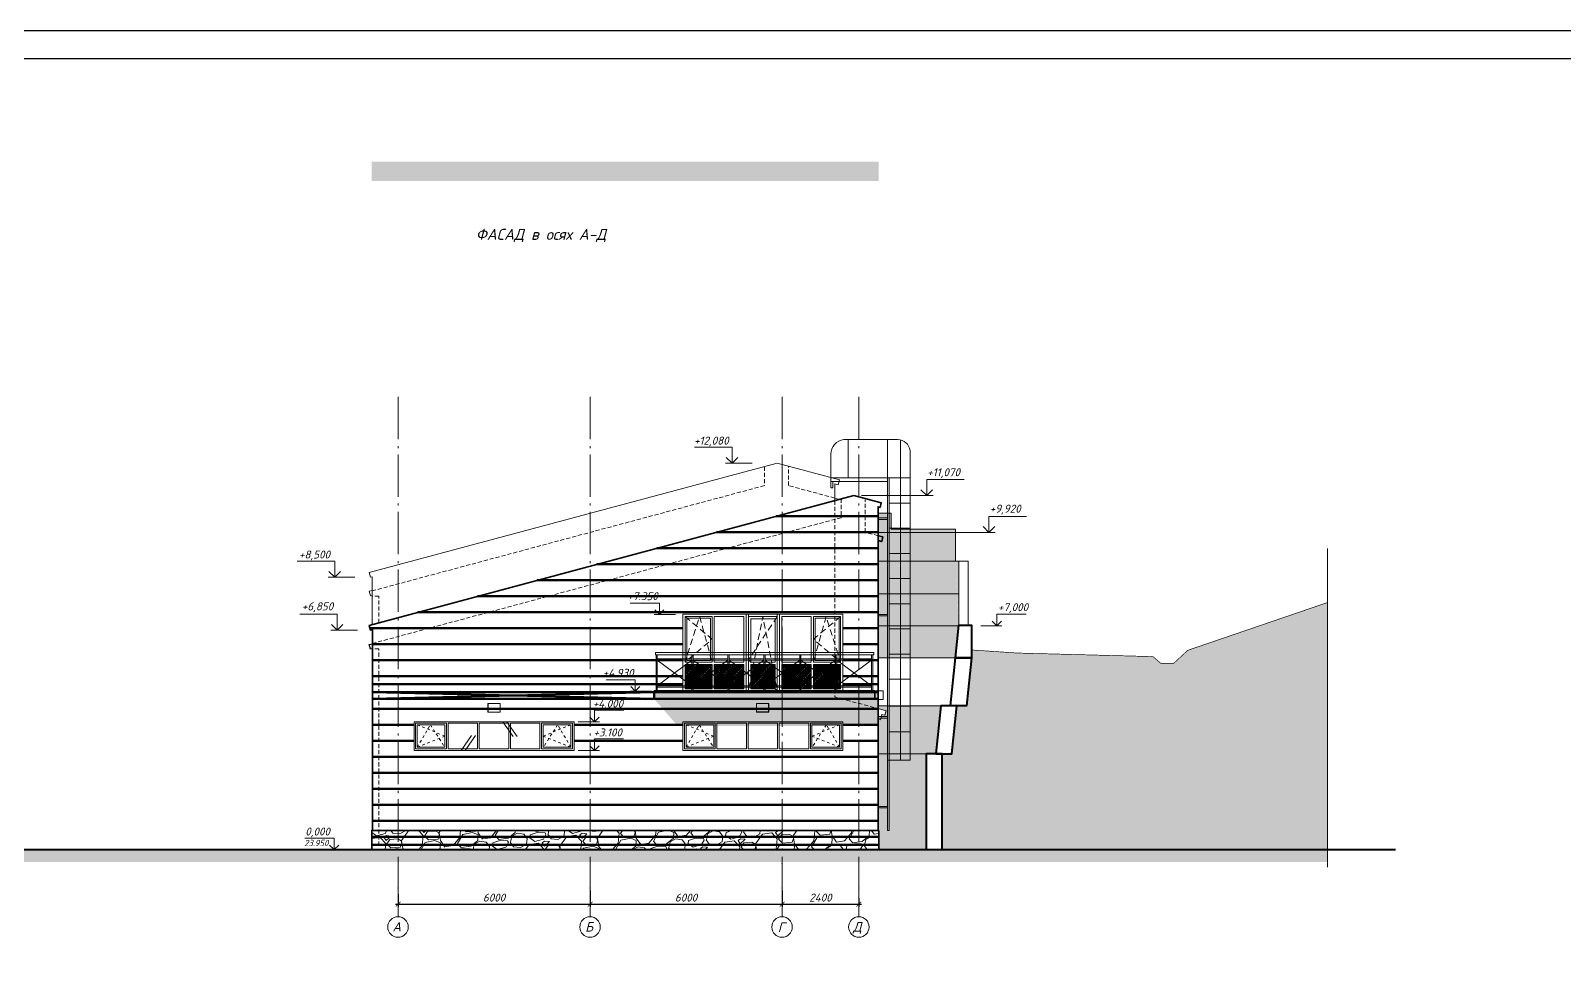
# Model space of a CAD drawing. Header units: millimetres. Extents: x -6419137 to 687965, y -598396 to 179722.
# Drawn here: x 191330 to 239256, y 138529 to 167372 of the extents above; entities that cross this region are included whole.
import ezdxf
from ezdxf.enums import TextEntityAlignment as Align

# ---------------------------------------------------------------- set-up
doc = ezdxf.new("R2010")
doc.units = ezdxf.units.MM
doc.header["$MEASUREMENT"] = 0
for name, pattern in [('Double Dashed', [1797.222233, 1325, -211.666656, 63.333344, -197.222233]), ('Hidden Line', [309, 200, -109]), ('Штриховая', [5644.444466, 2822.222233, -2822.222233]), ('штриховаяX2', [38.1, 25.4, -12.7])]:
    doc.linetypes.add(name, pattern=pattern)
for name, color, linetype in [('jnhf', 7, 'Continuous'), ('крыша', 7, 'Continuous'), ('оси', 7, 'Continuous'), ('размеры', 7, 'Continuous'), ('стены наруж', 7, 'Continuous')]:
    doc.layers.add(name, color=color, linetype=linetype)
for name, color, linetype, lineweight in [('Арматура', 72, 'Continuous', 50), ('Окна ArchiCAD_Ном._пера__95', 251, 'Continuous', 9), ('оси_Ном._пера__96', 7, 'Continuous', 5), ('оси_Ном._пера__97', 7, 'Continuous', 20), ('перекрытие_Ном._пера__94', 252, 'Continuous', 13), ('перекрытие_Ном._пера__96', 7, 'Continuous', 13), ('перекрытие_Ном._пера__97', 7, 'Continuous', 20), ('перекрытие_Ном._пера__98', 7, 'Continuous', 35), ('подп стены Инжзащита_Ном._пера__96', 7, 'Continuous', 13), ('подп стены Инжзащита_Ном._пера__99', 7, 'Continuous', 40), ('размеры_Ном._пера__96', 7, 'Continuous', 5), ('стены наруж_Ном._пера__95', 251, 'Continuous', 13), ('стены наруж_Ном._пера__96', 7, 'Continuous', 13), ('стены02_Ном._пера__99', 7, 'Continuous', 40), ('текст_Ном._пера__1', 7, 'Continuous', 25), ('чертеж_Ном._пера__91', 250, 'Continuous', 5), ('чертеж_Ном._пера__95', 251, 'Continuous', 13), ('чертеж_Ном._пера__96', 7, 'Continuous', 13), ('чертеж_Ном._пера__98', 7, 'Continuous', 35), ('Штриховка', 7, 'Continuous', 5)]:
    doc.layers.add(name, color=color, linetype=linetype, lineweight=lineweight)
doc.styles.get("Standard").update_dxf_attribs({"font": 'isocpeui.ttf'})
doc.styles.add('СГЕНЕРИР_СТИЛЬ_2', font='gost_2_304-81_type.ttf')
doc.dimstyles.new('STEP', dxfattribs={"dimtxt": 200, "dimasz": 150, "dimexe": 80, "dimexo": 80, "dimgap": 80, "dimtad": 1, "dimdec": 0, "dimzin": 0, "dimdsep": 46, "dimtxsty": 'Standard', "dimblk": 'ARCHTICK', "dimcen": 150, "dimdle": 80, "dimadec": 0, "dimazin": 0, "dimtfac": 1, "dimtdec": 0, "dimtofl": 0, "dimtmove": 1, "dimatfit": 3, "dimfxl": 1, "dimtolj": 1, "dimtzin": 0, "dimarcsym": 0})

# ---------------------------------------------------------------- blocks, each defined once
blk = doc.blocks.new('Отметка высоты (ГОСТ)[26]_3', base_point=(115341, -142))
at = {"layer": 'чертеж_Ном._пера__91', "linetype": 'Continuous'}
for p, q in [((115341, -142), (115341, 308)), ((115341, 308), (116483, 308)), ((114709, -142), (115541, -142))]:
    blk.add_line(p, q, dxfattribs=at)
at = {"layer": 'чертеж_Ном._пера__98', "linetype": 'Continuous', "lineweight": 30}
for q in [(115161, 38), (115521, 38)]:
    blk.add_line((115341, -142), q, dxfattribs=at)
blk = doc.blocks.new('A$C44BF2F2C')
at = {"layer": 'Окна ArchiCAD_Ном._пера__95', "lineweight": 0, "true_color": 0xd3d2db}
h = blk.add_hatch(dxfattribs=at)
h.set_pattern_fill('ANSI38', color=254, scale=300)
h.set_pattern_definition([(45, (2016.86, -590.616), (-26.5165, 26.5165), []), (135, (2016.86, -590.616), (-79.5495, 26.5165), [93.75, -56.25])])
h.paths.add_polyline_path([(2577, -85), (1653, -85), (1653, -845), (2577, -845)])
h.paths.add_polyline_path([(3493, -85), (2647, -85), (2647, -845), (3493, -845)])
h.paths.add_polyline_path([(1448, -85), (688, -86), (688, -846), (1448, -845)])
h.paths.add_polyline_path([(473, -85), (-454, -85), (-454, -845), (473, -845)])
h.paths.add_polyline_path([(-524, -845), (-524, -85), (-1367, -85), (-1367, -820), (-1367, -845)])
at = {"layer": 'Окна ArchiCAD_Ном._пера__95', "color": 152, "linetype": 'Continuous', "true_color": 0x0069d1}
for p, q in [((-1437, -915), (-1437, 1485)), ((598, 1485), (-1437, 1485)), ((-1367, 1485), (-1367, 1484)), ((-524, 1485), (-524, 1484)), ((-454, 1484), (-454, 1485)), ((1583, 1485), (528, 1485)), ((543, -15), (543, 1485)), ((543, 1485), (543, -915)), ((598, 1485), (598, 1484)), ((613, 1484), (613, -915)), ((1513, 1485), (1513, -915)), ((3563, 1485), (1513, 1485)), ((1583, 1485), (1583, -15)), ((1583, 1485), (1583, -15)), ((1583, -915), (1583, 1485)), ((2577, 1485), (2577, 1484)), ((2647, 1484), (2647, 1485)), ((3493, 1485), (3493, 1484)), ((3563, -915), (3563, 1485)), ((3563, -915), (3563, 1485)), ((-1367, 1415), (-1367, -15)), ((-524, 1415), (-1367, 1415)), ((-524, 1415), (-524, -15)), ((-454, -15), (-454, 1415)), ((473, 1415), (-454, 1415)), ((473, -15), (473, 1415)), ((613, 1415), (1513, 1415)), ((688, -15), (688, 1335)), ((688, 1335), (1448, 1335)), ((1448, 1335), (1448, -15)), ((2577, 1415), (1653, 1415)), ((1653, -15), (1653, 1415)), ((2577, 1415), (2577, -15)), ((2647, -15), (2647, 1415)), ((3493, 1415), (2647, 1415)), ((3493, 1415), (3493, -15)), ((-1367, -15), (-524, -15)), ((-1367, -85), (-1367, -845)), ((-1367, -85), (-524, -85)), ((-524, -85), (-524, -845)), ((-454, -15), (473, -15)), ((-454, -845), (-454, -85)), ((-454, -85), (473, -85)), ((473, -845), (473, -85)), ((1448, -15), (688, -15)), ((688, -845), (688, -86)), ((688, -86), (1448, -86)), ((1448, -86), (1448, -845)), ((1653, -15), (2577, -15)), ((1653, -85), (2577, -85)), ((1653, -845), (1653, -85)), ((2577, -85), (2577, -845)), ((2647, -15), (3493, -15)), ((2647, -845), (2647, -85)), ((2647, -85), (3493, -85)), ((3493, -85), (3493, -845)), ((613, -915), (-1437, -915)), ((-1367, -845), (-524, -845)), ((-454, -845), (473, -845)), ((1583, -915), (543, -915)), ((1448, -845), (688, -845)), ((3563, -915), (1513, -915)), ((1653, -845), (2577, -845)), ((2647, -845), (3493, -845))]:
    blk.add_line(p, q, dxfattribs=at)
at = {"layer": 'Окна ArchiCAD_Ном._пера__95', "color": 152, "lineweight": 15, "true_color": 0x0069d1}
blk.add_lwpolyline([(-1437, 1484), (3564, 1484), (3564, -915), (-1437, -915)], close=True, dxfattribs=at)
at = {"layer": 'Окна ArchiCAD_Ном._пера__95', "color": 152, "linetype": 'Hidden Line', "true_color": 0x0069d1, "flags": 128}
for points in [[(-1367, 1415), (-524, 700), (-1367, -15), (-911, 1415), (-524, -15)], [(1513, 1415), (613, 60), (1513, -915), (1063, 1415), (613, -915)], [(3493, 1415), (2647, 700), (3493, -15), (3037, 1415), (2647, -15)]]:
    blk.add_lwpolyline(points, dxfattribs=at)
at = {"layer": 'Окна ArchiCAD_Ном._пера__95', "color": 152, "linetype": 'Continuous', "true_color": 0x0069d1, "flags": 128}
for points in [[(-1317, 1365), (-574, 1365), (-574, 35), (-1317, 35)], [(2697, 1365), (3443, 1365), (3443, 35), (2697, 35)]]:
    blk.add_lwpolyline(points, close=True, dxfattribs=at)
blk = doc.blocks.new('A$C19260382')
at = {"layer": 'чертеж_Ном._пера__98', "color": 14, "lineweight": 9}
for points in [[(-4394, 1042), (2430, 1042), (2430, 972), (-4394, 972)], [(-4371, 972), (-4332, 972), (-4332, -158), (-4371, -158)], [(-3249, 972), (-3210, 972), (-3210, -158), (-3249, -158)], [(-2127, 972), (-2087, 972), (-2087, -158), (-2127, -158)], [(-1004, 972), (-965, 972), (-965, -158), (-1004, -158)], [(118, 972), (157, 972), (157, -158), (118, -158)], [(1240, 972), (1279, 972), (1279, -158), (1240, -158)], [(2362, 972), (2402, 972), (2402, -158), (2362, -158)], [(-3249, 810), (-3249, 849), (-4332, 849), (-4332, 810)], [(-2127, 810), (-2127, 849), (-3210, 849), (-3210, 810)], [(-1004, 810), (-1004, 849), (-2087, 849), (-2087, 810)], [(118, 810), (118, 849), (-965, 849), (-965, 810)], [(1240, 810), (1240, 849), (157, 849), (157, 810)], [(2362, 810), (2362, 849), (1279, 849), (1279, 810)], [(-3249, 4), (-3249, -36), (-4332, -36), (-4332, 4)], [(-2127, 4), (-2127, -36), (-3210, -36), (-3210, 4)], [(-1004, 4), (-1004, -36), (-2087, -36), (-2087, 4)], [(118, 4), (118, -36), (-965, -36), (-965, 4)], [(1240, 4), (1240, -36), (157, -36), (157, 4)], [(2362, 4), (2362, -36), (1279, -36), (1279, 4)]]:
    blk.add_lwpolyline(points, close=True, dxfattribs=at)
for points in [[(-4332, 810), (-3249, 4)], [(-3249, 810), (-4332, 4)], [(-3210, 810), (-2127, 4)], [(-2127, 810), (-3210, 4)], [(-2087, 810), (-1004, 4)], [(-1004, 810), (-2087, 4)], [(-965, 810), (118, 4)], [(118, 810), (-965, 4)], [(157, 810), (1240, 4)], [(1240, 810), (157, 4)], [(1279, 810), (2362, 4)], [(2362, 810), (1279, 4)]]:
    blk.add_lwpolyline(points, dxfattribs=at)
blk = doc.blocks.new('Стандартный маркер сетки_10')
at = {"layer": 'оси_Ном._пера__96', "linetype": 'Double Dashed'}
for p, q in [((5051, 0), (20403, 0)), ((20403, 0), (21303, 0))]:
    blk.add_line(p, q, dxfattribs=at)
blk.add_point((20403, 0), dxfattribs=at)
blk.add_point((20403, 0), dxfattribs=at)
at = {"layer": 'оси_Ном._пера__97', "linetype": 'Continuous'}
blk.add_circle((21623, 0), 320, dxfattribs=at)
at = {"layer": 'оси_Ном._пера__96', "style": 'СГЕНЕРИР_СТИЛЬ_2'}
blk.add_attdef('AC_MarkerText_1', text='', height=350, rotation=90, dxfattribs=at).set_placement((21973, -173), align=Align.BOTTOM_LEFT)
blk = doc.blocks.new('A$C79FA3FF9')
at = {"layer": 'крыша', "lineweight": 5}
for points in [[(709, 6813), (-972, 6813)], [(-837, 6813), (-837, 5613)], [(709, 6813), (393, 6813), (393, -3212), (793, -3212), (793, 6803)], [(793, 6803), (793, -3212), (1093, -3212), (1093, 6476)], [(-1381, 6358), (-1381, 5613), (1093, 5613), (1093, 6476)], [(438, 4826), (1093, 4826)], [(438, 4040), (1093, 4040)], [(438, 3253), (1093, 3253)], [(438, 2466), (1093, 2466)], [(438, 1680), (1093, 1680)], [(438, 893), (1093, 893)], [(438, 106), (1093, 106)], [(438, -680), (1093, -680)], [(438, -1525), (1093, -1525)], [(438, -2321), (1093, -2321)]]:
    blk.add_lwpolyline(points, dxfattribs=at)
for points in [[(-1381, 5613), (393, 5613), (393, 5505), (-1381, 5505)], [(-1381, 5505), (-1322, 5505), (-1322, 5309), (-1381, 5309)], [(393, 5613), (438, 5613), (438, -5402), (393, -5402)], [(93, 4365), (393, 4365), (393, 4320), (93, 4320)], [(93, 1345), (393, 1345), (393, 1300), (93, 1300)], [(93, -1847), (393, -1847), (393, -1891), (93, -1891)], [(93, -4655), (393, -4655), (393, -4700), (93, -4700)]]:
    blk.add_lwpolyline(points, close=True, dxfattribs=at)
for centre, radius, start, end in [((-921, 6356), 460, 96.2817, 180.1696), ((703, 6419), 394, 8.2247, 89.122)]:
    blk.add_arc(centre, radius, start, end, dxfattribs=at)
blk = doc.blocks.new('A$C40B03653')
at = {"layer": 'чертеж_Ном._пера__91', "linetype": 'Continuous', "lineweight": 15}
for p, q in [((66, -133), (66, 367)), ((66, 367), (1236, 367)), ((-566, -133), (266, -133))]:
    blk.add_line(p, q, dxfattribs=at)
at = {"layer": 'чертеж_Ном._пера__98', "linetype": 'Continuous'}
for q in [(-114, 47), (246, 47)]:
    blk.add_line((66, -133), q, dxfattribs=at)
blk = doc.blocks.new('_ArchTick')
at = {"color": 0, "linetype": 'ByBlock', "const_width": 0.15}
blk.add_lwpolyline([(-0.5, -0.5), (0.5, 0.5)], dxfattribs=at)
blk = doc.blocks.new('*D70')
at = {"layer": 'Defpoints', "color": 0, "transparency": 16777216}
for p in [(202810, 140459), (208810, 140572), (208810, 140066)]:
    blk.add_point(p, dxfattribs=at)
at = {"layer": 'размеры_Ном._пера__96', "color": 0, "lineweight": -2, "transparency": 16777216}
for p, q in [((208810, 140492), (208810, 139986)), ((202730, 140066), (208890, 140066)), ((202810, 140379), (202810, 139986))]:
    blk.add_line(p, q, dxfattribs=at)
at = {"layer": 'размеры_Ном._пера__96', "color": 0, "lineweight": -2, "transparency": 16777216, "xscale": 150, "yscale": 150, "zscale": 150, "rotation": 180}
blk.add_blockref('_ArchTick', (202810, 140066), dxfattribs=at)
at = {"layer": 'размеры_Ном._пера__96', "color": 0, "lineweight": -2, "transparency": 16777216, "xscale": 150, "yscale": 150, "zscale": 150}
blk.add_blockref('_ArchTick', (208810, 140066), dxfattribs=at)
at = {"layer": 'размеры_Ном._пера__96', "color": 0, "transparency": 16777216, "insert": (205810, 140271), "char_height": 250, "attachment_point": 5}
blk.add_mtext('\\A1;6000', dxfattribs=at)
blk = doc.blocks.new('*D71')
at = {"layer": 'Defpoints', "color": 0, "transparency": 16777216}
for p in [(214810, 140459), (217210, 140333), (217210, 140066)]:
    blk.add_point(p, dxfattribs=at)
at = {"layer": 'размеры_Ном._пера__96', "color": 0, "lineweight": -2, "transparency": 16777216}
for p, q in [((214730, 140066), (217290, 140066)), ((214810, 140379), (214810, 139986)), ((217210, 140253), (217210, 139986))]:
    blk.add_line(p, q, dxfattribs=at)
at = {"layer": 'размеры_Ном._пера__96', "color": 0, "lineweight": -2, "transparency": 16777216, "xscale": 150, "yscale": 150, "zscale": 150, "rotation": 180}
blk.add_blockref('_ArchTick', (214810, 140066), dxfattribs=at)
at = {"layer": 'размеры_Ном._пера__96', "color": 0, "lineweight": -2, "transparency": 16777216, "xscale": 150, "yscale": 150, "zscale": 150}
blk.add_blockref('_ArchTick', (217210, 140066), dxfattribs=at)
at = {"layer": 'размеры_Ном._пера__96', "color": 0, "transparency": 16777216, "insert": (216010, 140271), "char_height": 250, "attachment_point": 5}
blk.add_mtext('\\A1;2400', dxfattribs=at)
blk = doc.blocks.new('*D72')
at = {"layer": 'Defpoints', "color": 0, "transparency": 16777216}
for p in [(208810, 140459), (214810, 140572), (214810, 140066)]:
    blk.add_point(p, dxfattribs=at)
at = {"layer": 'размеры_Ном._пера__96', "color": 0, "lineweight": -2, "transparency": 16777216}
for p, q in [((214810, 140492), (214810, 139986)), ((208730, 140066), (214890, 140066)), ((208810, 140379), (208810, 139986))]:
    blk.add_line(p, q, dxfattribs=at)
at = {"layer": 'размеры_Ном._пера__96', "color": 0, "lineweight": -2, "transparency": 16777216, "xscale": 150, "yscale": 150, "zscale": 150, "rotation": 180}
blk.add_blockref('_ArchTick', (208810, 140066), dxfattribs=at)
at = {"layer": 'размеры_Ном._пера__96', "color": 0, "lineweight": -2, "transparency": 16777216, "xscale": 150, "yscale": 150, "zscale": 150}
blk.add_blockref('_ArchTick', (214810, 140066), dxfattribs=at)
at = {"layer": 'размеры_Ном._пера__96', "color": 0, "transparency": 16777216, "insert": (211810, 140271), "char_height": 250, "attachment_point": 5}
blk.add_mtext('\\A1;6000', dxfattribs=at)
blk = doc.blocks.new('A$C2414244B')
at = {"layer": 'Окна ArchiCAD_Ном._пера__95', "color": 152, "linetype": 'Continuous', "true_color": 0x0069d1}
for p, q in [((-3328, 555), (-3328, -345)), ((1672, 555), (-3328, 555)), ((1672, -345), (1672, 555)), ((1672, 555), (1672, -345)), ((-3328, -345), (1672, -345))]:
    blk.add_line(p, q, dxfattribs=at)
at = {"layer": 'Окна ArchiCAD_Ном._пера__95', "color": 152, "lineweight": 15, "true_color": 0x0069d1}
blk.add_lwpolyline([(-3328, 555), (1672, 555), (1672, -346), (-3328, -346)], close=True, dxfattribs=at)
at = {"layer": 'Окна ArchiCAD_Ном._пера__95', "color": 152, "true_color": 0x0069d1}
for points in [[(-3278, 505), (-2313, 505), (-2313, -296), (-3278, -296)], [(-1340, 505), (-2263, 505), (-2263, -296), (-1340, -296)], [(-1290, 505), (-367, 505), (-367, -296), (-1290, -296)], [(-317, 505), (606, 505), (606, -296), (-317, -296)], [(1622, 505), (657, 505), (657, -296), (1622, -296)], [(-3228, 455), (-2363, 455), (-2363, -246), (-3228, -246)], [(1572, 455), (707, 455), (707, -246), (1572, -246)]]:
    blk.add_lwpolyline(points, close=True, dxfattribs=at)
at = {"layer": 'Окна ArchiCAD_Ном._пера__95', "color": 152, "linetype": 'Штриховая', "ltscale": 0.03, "true_color": 0x0069d1}
for points in [[(-3228, -246), (-2815, 455), (-2363, -246)], [(-3228, 455), (-2363, 105), (-3228, -246)], [(1572, -246), (1160, 455), (707, -246)], [(1572, 455), (707, 105), (1572, -246)]]:
    blk.add_lwpolyline(points, dxfattribs=at)

msp = doc.modelspace()

# ---------------------------------------------------------------- hatches: boundary and pattern name
at = {"layer": 'перекрытие_Ном._пера__94', "linetype": 'Continuous'}
h = msp.add_hatch(color=9, dxfattribs=at)
h.paths.add_polyline_path([(215010.1, 146500.8), (214610.1, 146500.8)], flags=17)
h.paths.add_polyline_path([(210810.1, 146730.2), (210810.1, 146500.8), (217710.1, 146500.8), (217710.1, 146730.2)])
at = {"layer": 'размеры'}
h = msp.add_hatch(color=256, dxfattribs=at)
h.dxf.hatch_style = 1
h.set_gradient(color1=(224, 186, 159), color2=(192, 192, 192), tint=1, name='HEMISPHERICAL')
h.paths.add_polyline_path([(217830.1, 162674.2), (217830.1, 163274.2), (201990.1, 163274.2), (201990.1, 162674.2)])
at = {"layer": 'стены наруж'}
h = msp.add_hatch(color=256, dxfattribs=at)
h.dxf.hatch_style = 1
h.set_gradient(color1=(179, 178, 168), color2=(248, 250, 245), rotation=270, tint=1, name='CURVED')
h.paths.add_polyline_path([(220336.3, 150790.3), (220230.9, 150790.3), (220336.3, 148790.4), (220336.3, 149769.9)])
h.paths.add_polyline_path([(220230.9, 150790.3), (220230.9, 151790.3), (218222.6, 151790.3), (218222.6, 152290.3), (217809.7, 152290.3), (217809.9, 146186.1), (218058.7, 146114.4), (218019.7, 145969.5), (217925.3, 145994.9), (217882.1, 145831.1), (217808.7, 145850.8), (217809.9, 147769.8), (220209.1, 147769.8), (220211.8, 147769.8), (220332.1, 148769.9)])
h.paths.add_polyline_path([(219754.4, 146269.8), (217809.9, 146269.8), (217789.4, 144769.8), (219297.2, 144769.8), (219593.8, 144769.8)])
h.paths.add_polyline_path([(219296.7, 144769.8), (217810, 144769.8), (217810, 142369.8), (217809.4, 142369.8), (217809.4, 141769.8), (219296.7, 141769.8)])
h.paths.add_polyline_path([(217810.1, 146269.8), (217810.1, 147769.8), (217809.9, 147769.8), (217809.9, 146269.8)])
h = msp.add_hatch(color=256, dxfattribs=at)
h.dxf.hatch_style = 1
h.set_gradient(color1=(44, 89, 44), color2=(219, 228, 205), rotation=270, tint=1)
h.paths.add_polyline_path([(231856.6, 149496.2), (227487.8, 148000.9), (227053.5, 147597.7), (226643.8, 147597.7), (226402, 147804.9), (222158.4, 147916.6), (220730.4, 148012.1), (220730.4, 147769.8), (220575.1, 146269.8), (220275.1, 146269.8), (220114.6, 144769.8), (219817.4, 144769.8), (219817.4, 141769.8), (231856.6, 141769.8)])
h = msp.add_hatch(color=256, dxfattribs=at)
h.dxf.hatch_style = 1
h.set_gradient(color1=(182, 185, 201), color2=(210, 210, 198), rotation=270, tint=1, name='INVHEMISPHERICAL')
h.paths.add_polyline_path([(211398.9, 145808.2), (210999, 146267.5), (210795.1, 146500.2), (211323.3, 146500.2), (211398.9, 146420.6)])
h.paths.add_polyline_path([(211398.9, 146420.6), (211323.3, 146500.2), (211398.9, 146500.2)])
h.paths.add_polyline_path([(211548, 145636.9), (212081.2, 145636.9), (211398.9, 146420.6), (211398.9, 145808.2)])
h.paths.add_polyline_path([(217810.1, 145636.9), (217810.1, 146618.7), (217710.1, 146730.2), (217710.1, 146500.2), (211398.9, 146500.2), (211398.9, 146420.6), (212081.2, 145636.9)])
at = {"layer": 'стены наруж_Ном._пера__95', "true_color": 0x33201a}
h = msp.add_hatch(color=19, dxfattribs=at)
h.dxf.hatch_style = 1
h.paths.add_polyline_path([(165959.4, 141769.8), (165959.4, 141382.3), (231866.6, 141382.3), (231866.6, 141769.8)])
at = {"layer": 'Штриховка', "lineweight": 5, "true_color": 0x7d6554}
h = msp.add_hatch(dxfattribs=at)
h.set_pattern_fill('GRAVEL', color=37, scale=1200, angle=12)
h.set_pattern_definition([(240.012788, (595.625, 1353.41), (-7144.770706, -12559.94632), [161.443, -15982.9057]), (196.96974, (514.935, 1213.58), (13835.831422, 4167.705469), [277.0416, -27427.1097]), (144.510447, (249.956, 1132.72), (14482.205528, -10416.60804), [195.3456, -19339.239]), (279.27369, (-145.443, 741.975), (-3816.103459, 23725.036447), [252.2856, -24976.2696]), (304.833654, (-104.79, 492.986), (-8862.813952, 12837.855306), [247.386, -24491.248]), (9.27369, (36.52, 289.93), (-23725.036447, -3816.103459), [252.2856, -24976.2696]), (49.69424, (285.507, 330.584), (-12764.1622816, -14981.1935856), [333.635, -33029.8183]), (84.255328, (501.324, 585.015), (2727.5712086, 27569.554862), [314.9856, -31183.586]), (133.429566, (532.85, 898.42), (-12633.639344, 13263.15034), [253.14, -25060.8877]), (187.23636, (358.83, 1082.25), (13161.04236, 1570.657198), [288.9984, -14160.915]), (234.397438, (72.13, 1045.85), (-11340.891132, -15905.4766775), [373.7376, -37000.05]), (150.814075, (1019.09, 977.24), (-9713.40402, 5296.20452), [127.561, -12628.614]), (183.469234, (907.724, 1039.44), (15758.09063, 895.868135), [242.6844, -24025.8137]), (237, (665.5, 1024.76), (249.494, -1173.777), [169.705, -1527.351]), (215.19859, (553.38, 1148.14), (5369.89755, 3595.02439), [91.3896, -9047.538]), (303.80141, (478.7, 1095.47), (-1922.2592, 3271.83733), [129.2436, -6332.954]), (42.96376, (550.6, 988.07), (3022.3433, 3096.03633), [209.915, -6787.2275]), (173.56505, (704.2, 1131.13), (2597.04827, -674.78906), [151.789, -3642.944]), (28.38954, (-202.09, 950.76), (10989.289122, 6016.271652), [212.64, -21051.414]), (82.346176, (-15.02, 1051.86), (-1950.674165, -13909.524446), [178.393, -17660.8893]), (305.19859, (654.31, 1365.89), (-3595.02439, 5369.89755), [182.778, -8956.1497]), (355.61046, (759.67, 1216.53), (-12486.253296, 1026.391073), [212.64, -21051.414]), (351.443955, (-47.4, 223.02), (-6367.87366, 1100.0841), [205.056, -10047.7485]), (306.77514, (155.37, 192.51), (-8613.319923, 11664.078185), [171.8136, -17009.5717]), (78.80141, (915.55, 194.6), (1100.0841, 6367.87366), [182.778, -8956.1497]), (29.354025, (951.044, 373.904), (-14261.126456, -7938.53086), [201.157, -19914.5083]), (81.443955, (340.4, 72.35), (-1100.0841, -6367.87366), [102.528, -10150.2765]), (113.30993, (845.12, 179.64), (-2171.75324, 4445.61445), [61.188, -6057.6354]), (177.96376, (820.9, 235.83), (3770.8254, -425.29503), [247.386, -4700.341]), (198.009006, (573.68, 244.62), (11488.27718, 3668.71741), [229.26, -22696.708]), (315.69007, (573.06, 882.43), (-1672.7652, 2098.0602), [173.0664, -4153.595]), (5.157227, (696.897, 761.534), (20453.199113, 1893.844251), [302.153, -29913.075]), (72.945396, (997.83, 788.7), (-2948.65028, -9214.41596), [123.547, -12231.209]), (102, (1034.1, 906.8), (-1423.271, 924.283), [72, -1128]), (132.256437, (542.72, 274.84), (6441.566686, -7218.46373), [166.709, -16504.224]), (60.012788, (430.61, 398.23), (7144.770706, 12559.94632), [322.8864, -15821.4625]), (12, (592, 677.9), (924.283, 1423.271), [312, -888]), (337.304846, (897.176, 742.765), (13484.229412, -5721.499556), [189.737, -18783.929]), (266.054604, (1072.22, 669.56), (-175.801, -4944.60251), [174.7224, -8561.4095]), (219.645975, (1060.2, 495.25), (-19806.825007, -16478.157759), [284.478, -28163.369]), (187.426079, (841.15, 313.74), (-15508.5966, -2069.645256), [300.959, -29794.888])])
h.paths.add_polyline_path([(201990.1, 142369.8), (201990.1, 141769.8), (217830.1, 141769.8), (217830.1, 142369.8)])

# ---------------------------------------------------------------- linework, layer by layer
at = {"color": 0}
msp.add_line((219317.4, 144769.8), (219617.4, 144769.8), dxfattribs=at)
at = {"layer": 'jnhf'}
for p, q in [((219317.4, 144769.8), (219317.4, 141769.8)), ((219817.4, 141769.8), (219817.4, 144769.8))]:
    msp.add_line(p, q, dxfattribs=at)
at = {"layer": 'Арматура', "lineweight": 53}
for points in [[(214625.2, 152189.8), (217809.8, 152189.8)], [(212759.1, 151689.8), (217810.1, 151689.8)], [(210893.1, 151189.8), (217810.1, 151189.8)], [(209027.1, 150689.8), (217810.1, 150689.8)], [(207161.1, 150189.8), (217810.1, 150189.8)], [(205295, 149689.8), (217810.1, 149689.8)], [(203429, 149189.8), (217810.1, 149189.8)], [(201930.9, 148689.8), (211710.1, 148689.8)], [(216710.1, 148689.8), (217810.1, 148689.8)], [(201990.1, 148189.8), (211710.1, 148189.8)], [(216710.1, 148189.8), (217810.1, 148189.8)], [(202010, 147689.8), (211710.1, 147689.8)], [(216710.1, 147689.8), (217810.1, 147689.8)], [(202010, 147189.8), (211710.1, 147189.8)], [(216710.1, 147189.8), (217810.1, 147189.8)], [(202010, 146939.8), (211710.1, 146939.8)], [(216710.1, 146939.8), (217810.1, 146939.8)], [(202010, 146169.8), (217810.1, 146169.8)], [(202010, 145669.8), (203310, 145669.8)], [(208310, 145669.8), (211710, 145669.8)], [(216710, 145669.8), (217810.1, 145669.8)], [(202010, 145169.8), (203310, 145169.8)], [(208310, 145169.8), (211710, 145169.8)], [(216710, 145169.8), (217810.1, 145169.8)], [(202010, 144669.8), (217810.1, 144669.8)], [(202010, 144169.8), (217810.1, 144169.8)], [(202010, 143669.8), (217810.1, 143669.8)], [(202010, 143169.8), (217810.1, 143169.8)], [(202010, 142669.8), (217810.1, 142669.8)], [(201990.1, 142169.8), (217830.1, 142169.8)]]:
    msp.add_lwpolyline(points, dxfattribs=at)
at = {"layer": 'Арматура', "color": 20, "lineweight": 53}
for points in [[(210810.1, 146689.8), (202010, 146689.8)], [(202010, 146689.8), (210810.1, 146489.8)], [(202010, 146489.8), (210810.1, 146689.8)], [(210810.1, 146689.8), (217830.1, 146689.8)], [(210810.1, 146689.8), (210810.1, 146489.8)], [(210810.1, 146489.8), (202010, 146489.8)], [(210810.1, 146489.8), (217830.1, 146489.8)], [(201990.1, 141919.8), (217830.1, 141919.8)]]:
    msp.add_lwpolyline(points, dxfattribs=at)
at = {"layer": 'оси_Ном._пера__96', "linetype": 'Double Dashed'}
msp.add_point((214810.1, 141336), dxfattribs=at)
msp.add_point((214810.1, 141336), dxfattribs=at)
at = {"layer": 'перекрытие_Ном._пера__97', "color": 0, "linetype": 'Continuous'}
msp.add_lwpolyline([(210810.1, 146700.2), (210810.1, 146730.2), (217710.1, 146730.2)], dxfattribs=at)
at = {"layer": 'перекрытие_Ном._пера__98', "color": 0, "linetype": 'Continuous'}
msp.add_lwpolyline([(210810.1, 146730.2), (210810.1, 146500.2), (210810.1, 146500.2), (217710.1, 146500.2), (217710.1, 146730.2), (210810.1, 146730.2)], dxfattribs=at)
at = {"layer": 'подп стены Инжзащита_Ном._пера__96', "color": 8, "lineweight": 5}
for points in [[(220622.8, 148790.4), (220622.8, 150790.3), (220230.9, 150790.3), (220230.9, 151790.3), (218222.6, 151790.3), (218222.6, 152290.3), (217810.1, 152290.3)], [(220431.4, 150790.3), (217810.1, 150790.3)], [(220336.3, 150790.3), (220336.3, 148790.4)], [(220336.3, 149769.9), (217810.1, 149769.9)], [(220332.1, 148769.9), (217810.1, 148769.9)], [(220229.8, 147769.8), (217810.1, 147769.8)], [(219775.1, 146269.8), (217810.1, 146269.8)], [(219317.9, 144769.8), (217810.1, 144769.8)]]:
    msp.add_lwpolyline(points, dxfattribs=at)
at = {"layer": 'подп стены Инжзащита_Ном._пера__99', "color": 251, "linetype": 'Continuous', "true_color": 0x666666, "flags": 128}
msp.add_lwpolyline([(220430.9, 147769.8), (220231.4, 147769.8), (220334.2, 148790.4), (220430.9, 148790.4), (220430.9, 148790.3), (220730.9, 148790.3), (220730.9, 147769.8), (220430.9, 147769.8)], dxfattribs=at)
at = {"layer": 'подп стены Инжзащита_Ном._пера__99', "linetype": 'Continuous', "flags": 128}
for points in [[(220229.3, 147769.8), (220730.4, 147769.8), (220575.1, 146269.8), (220075.1, 146269.8), (220229.3, 147769.8)], [(220275.1, 146269.8), (219775.1, 146269.8), (219614.6, 144769.8), (220114.6, 144769.8), (220275.1, 146269.8)], [(219817.4, 144769.8), (219317.4, 144769.8), (219317.4, 141769.8), (219817.4, 141769.8), (219817.4, 144769.8)]]:
    msp.add_lwpolyline(points, dxfattribs=at)
at = {"layer": 'подп стены Инжзащита_Ном._пера__99', "color": 251}
msp.add_lwpolyline([(165959.4, 141769.8), (233984.9, 141769.8)], dxfattribs=at)
at = {"layer": 'размеры'}
msp.add_lwpolyline([(202015.1, 148052.2), (201950, 148035.5), (201911.3, 148180.4), (202015.1, 148207.5)], dxfattribs=at)
at = {"layer": 'размеры_Ном._пера__96', "color": 6, "lineweight": 30}
for points in [[(158705.3, 167372.2), (687965.5, 167372.2), (687965.5, 70101), (158705.3, 70101)], [(159572.2, 166505.3), (687098.6, 166505.3), (687098.6, 70967.9), (159572.2, 70967.9)]]:
    msp.add_lwpolyline(points, close=True, dxfattribs=at)
at = {"layer": 'стены наруж_Ном._пера__95'}
for points in [[(202005.1, 150300.4), (201945.1, 150284.3), (201906.3, 150429.2), (214658.8, 153851.5)], [(214658.8, 153851.5), (216605.1, 153329.8), (216563.6, 153174.8), (216455.1, 153203.9), (216455.1, 152680.1)], [(216455.1, 152762), (216607.8, 152721.1)], [(231856.6, 151184.3), (231856.6, 141218.1)], [(202005.1, 148808.3), (202005.1, 150300.4)], [(202005.1, 149875.3), (201906.3, 149849), (201945.1, 149704.1), (202005.1, 149720.3)]]:
    msp.add_lwpolyline(points, dxfattribs=at)
at = {"layer": 'стены наруж_Ном._пера__96'}
msp.add_lwpolyline([(217810.1, 146180.9), (218058.7, 146114.4), (218020, 145969.5), (217925.1, 145994.9), (217882.4, 145831), (217808.7, 145850.8), (217808.7, 145850.8)], dxfattribs=at)
at = {"layer": 'стены02_Ном._пера__99', "color": 254, "linetype": 'штриховаяX2', "lineweight": 9, "ltscale": 5, "true_color": 0xd3d2db}
for points in [[(214260.1, 153744.5), (214260.2, 153737), (214259.9, 153149.8), (202005.1, 149861.1)], [(216455.1, 152762), (216455.1, 152762), (215010.1, 153149.8), (215010.1, 153757.3)], [(216659.9, 152742.5), (216660.1, 152735.1), (216659.7, 152147.9), (202010, 148216.5)], [(216455.1, 152680.1), (216455.1, 146543.3), (217809.9, 146181)], [(217809.7, 151585.2), (217809.7, 151585.2), (217410.9, 151690.9), (217410, 152710.5)], [(202210, 148863.2), (202210, 149699.2), (202005.1, 149699.2)], [(202210, 141897.1), (202210, 148052.2), (202010, 148052.2)]]:
    msp.add_lwpolyline(points, dxfattribs=at)
at = {"layer": 'чертеж_Ном._пера__91'}
msp.add_lwpolyline([(217710.1, 146730.2), (217968.6, 146730.2), (217968.6, 146466), (217710.1, 146466)], close=True, dxfattribs=at)
at = {"layer": 'чертеж_Ном._пера__95', "lineweight": 13}
for points in [[(205618, 146338.8), (206002, 146338.8), (206002, 146065.4), (205618, 146065.4)], [(214009.9, 146342.8), (214393.9, 146342.8), (214393.9, 146069.4), (214009.9, 146069.4)]]:
    msp.add_lwpolyline(points, close=True, dxfattribs=at)
at = {"layer": 'чертеж_Ном._пера__95', "lineweight": 5}
for points in [[(205618, 146338.8), (206002, 146338.8), (206002, 146183.1), (205618, 146183.1)], [(205623.2, 146333.6), (205996.8, 146333.6), (205996.8, 146070.6), (205623.2, 146070.6)], [(214009.9, 146342.8), (214393.9, 146342.8), (214393.9, 146187.1), (214009.9, 146187.1)], [(214015.1, 146337.6), (214388.7, 146337.6), (214388.7, 146074.6), (214015.1, 146074.6)]]:
    msp.add_lwpolyline(points, close=True, dxfattribs=at)
at = {"layer": 'чертеж_Ном._пера__95', "color": 177, "linetype": 'Штриховая', "lineweight": 0, "ltscale": 0.2, "true_color": 0x2c386d}
for points in [[(204784.4, 144869.8), (205409.2, 145769.8)], [(204906.1, 144869.8), (205530.9, 145769.8)], [(206089.3, 145769.8), (206714.3, 144869.8)], [(206211.1, 145769.8), (206836, 144869.8)]]:
    msp.add_lwpolyline(points, dxfattribs=at)
at = {"layer": 'чертеж_Ном._пера__96'}
for points in [[(218699.2, 152840.9), (217288.7, 152840.9)], [(220643.3, 151689.2), (217710.5, 151689.2)]]:
    msp.add_lwpolyline(points, dxfattribs=at)
at = {"layer": 'чертеж_Ном._пера__98'}
for points in [[(202010, 142369.8), (202010, 148650.7), (201946, 148633.6), (201906.3, 148781.8), (217055.2, 152840.9), (217912, 152615.7), (217875.4, 152470.3), (217809.7, 152486.8), (217810.1, 152290.3), (217810.1, 142369.8)], [(217809.7, 151585.2), (217963.4, 151547.6), (217924.6, 151402.2), (217809.8, 151429.9)]]:
    msp.add_lwpolyline(points, dxfattribs=at)
at = {"layer": 'чертеж_Ном._пера__98', "const_width": 20}
msp.add_lwpolyline([(220730.4, 148012.1), (220730.4, 148012.1), (222158.4, 147916.6), (226402, 147804.9), (226643.8, 147597.7), (227053.5, 147597.7), (227487.8, 148000.9), (231856.6, 149496.2)], dxfattribs=at)
at = {"layer": 'чертеж_Ном._пера__98'}
msp.add_lwpolyline([(217830.1, 142369.8), (201990.1, 142369.8), (201990.1, 141769.8), (217830.1, 141769.8)], close=True, dxfattribs=at)

# ---------------------------------------------------------------- block references
at = {"layer": 'крыша'}
msp.add_blockref('A$C79FA3FF9', (217717.4, 147775.4), dxfattribs=at)
at = {"layer": 'Окна ArchiCAD_Ном._пера__95'}
for name, p in [('A$C44BF2F2C', (213147, 147645.4)), ('A$C2414244B', (206637.8, 145215.2)), ('A$C2414244B', (215037.8, 145215.2))]:
    msp.add_blockref(name, p, dxfattribs=at)
at = {"layer": 'оси_Ном._пера__96', "linetype": 'Continuous', "lineweight": 13}
ref = msp.add_blockref('Стандартный маркер сетки_10', (202810, 160975), dxfattribs=dict(at, zscale=1000, rotation=270))
ref.add_attrib('AC_MarkerText_1', 'А', (202635.3, 139211.8), dxfattribs={"layer": 'оси', "color": 7, "linetype": 'Continuous', "lineweight": 13, "height": 300})
ref = msp.add_blockref('Стандартный маркер сетки_10', (208810, 160975), dxfattribs=dict(at, zscale=1000, rotation=270))
ref.add_attrib('AC_MarkerText_1', 'Б', (208657.4, 139207), dxfattribs={"layer": 'оси', "color": 7, "linetype": 'Continuous', "lineweight": 13, "height": 300})
ref = msp.add_blockref('Стандартный маркер сетки_10', (214810.1, 160975), dxfattribs=dict(at, zscale=1000, rotation=270))
ref.add_attrib('AC_MarkerText_1', 'Г', (214676.9, 139193.2), dxfattribs={"layer": 'оси', "color": 7, "linetype": 'Continuous', "lineweight": 13, "height": 300})
ref = msp.add_blockref('Стандартный маркер сетки_10', (217210.1, 160975), dxfattribs=dict(at, zscale=1000, rotation=270))
ref.add_attrib('AC_MarkerText_1', 'Д', (217025.9, 139205.7), dxfattribs={"layer": 'оси', "color": 7, "linetype": 'Continuous', "lineweight": 13, "height": 300})
at = {"layer": 'чертеж_Ном._пера__91', "linetype": 'Continuous', "yscale": 0.8, "zscale": 0.8}
for p, xscale in [((210976.7, 149119.2), -0.8), ((210225.1, 146721.1), -0.8), ((208948.6, 145769.8), 0.8), ((208947.2, 144869.8), 0.8), ((200815.5, 141769.8), -0.8)]:
    msp.add_blockref('Отметка высоты (ГОСТ)[26]_3', p, dxfattribs=dict(at, xscale=xscale))
at = {"layer": 'чертеж_Ном._пера__91', "xscale": 0.8, "yscale": 0.8, "zscale": 0.8}
msp.add_blockref('Отметка высоты (ГОСТ)[26]_3', (221522.6, 148769.9), dxfattribs=at)
at = {"layer": 'чертеж_Ном._пера__96', "xscale": -1}
for p in [(213312.9, 153984.2), (200896.4, 150417.1), (200976.2, 148766.3)]:
    msp.add_blockref('A$C40B03653', p, dxfattribs=at)
at = {"layer": 'чертеж_Ном._пера__96'}
for p in [(219265, 152973.7), (221209.1, 151821.9)]:
    msp.add_blockref('A$C40B03653', p, dxfattribs=at)
at = {"layer": 'чертеж_Ном._пера__98'}
msp.add_blockref('A$C19260382', (215244.8, 146888.6), dxfattribs=at)

# ---------------------------------------------------------------- texts
at = {"layer": 'перекрытие_Ном._пера__96', "color": 5, "insert": (199876, 141879.2), "char_height": 198, "attachment_point": 7}
msp.add_mtext('23.950', dxfattribs=at)
at = {"layer": 'подп стены Инжзащита_Ном._пера__99'}
for s, p in [('+7.350', (209978.7, 149568.3)), ('+4.930', (209208.6, 147172.8)), ('+4.000', (208897.6, 146210.5)), ('+3.100', (208917.9, 145309.1)), ('0,000', (199910.9, 142211.2))]:
    msp.add_text(s, height=250, dxfattribs=at).set_placement(p)
at = {"layer": 'подп стены Инжзащита_Ном._пера__99', "char_height": 250, "attachment_point": 9}
for s, insert in [('+12,080{\\A1;\\H0.66x;\\S^  ;}', (213259.4, 154372.7)), ('+11,070{\\A1;\\H0.66x;\\S^  ;}', (220487.5, 153384.8)), ('+9,920{\\A1;\\H0.66x;\\S^  ;}', (222384.3, 152246.2)), ('+8,500{\\A1;\\H0.66x;\\S^  ;}', (200801, 150813.1)), ('+6,850{\\A1;\\H0.66x;\\S^  ;}', (200901.5, 149192.5)), ('+7,000', (222499.4, 149166.5))]:
    msp.add_mtext(s, dxfattribs=dict(at, insert=insert))
at = {"layer": 'текст_Ном._пера__1', "linetype": 'Continuous', "insert": (205242.1, 161177.3), "char_height": 230, "attachment_point": 1, "line_spacing_factor": 0.981818}
msp.add_mtext('{\\fISOCPEUR|b1|i1|c204|p34;\\H1.5x;ФАСАД в осях А-Д}', dxfattribs=at)

# ---------------------------------------------------------------- dimensions: what is measured, and where the dimension line sits
at = {"layer": 'размеры_Ном._пера__96'}
for base, p1, p2, picture, middle in [((208810, 140065.6), (202810, 140458.6), (208810, 140571.7), '*D70', (205810, 140065.6)), ((214810, 140065.6), (208810, 140458.6), (214810, 140571.7), '*D72', (211810, 140065.6)), ((217210.1, 140065.6), (214810.1, 140458.6), (217210.1, 140333.5), '*D71', (216010.1, 140065.6))]:
    dim = msp.add_linear_dim(base=base, p1=p1, p2=p2, dimstyle='STEP', override={"dimtxt": 250}, dxfattribs=at)
    dim.commit()
    dim.dimension.update_dxf_attribs({"geometry": picture, "text_midpoint": middle, "dimtype": 160})

doc.saveas('drawing.dxf')
